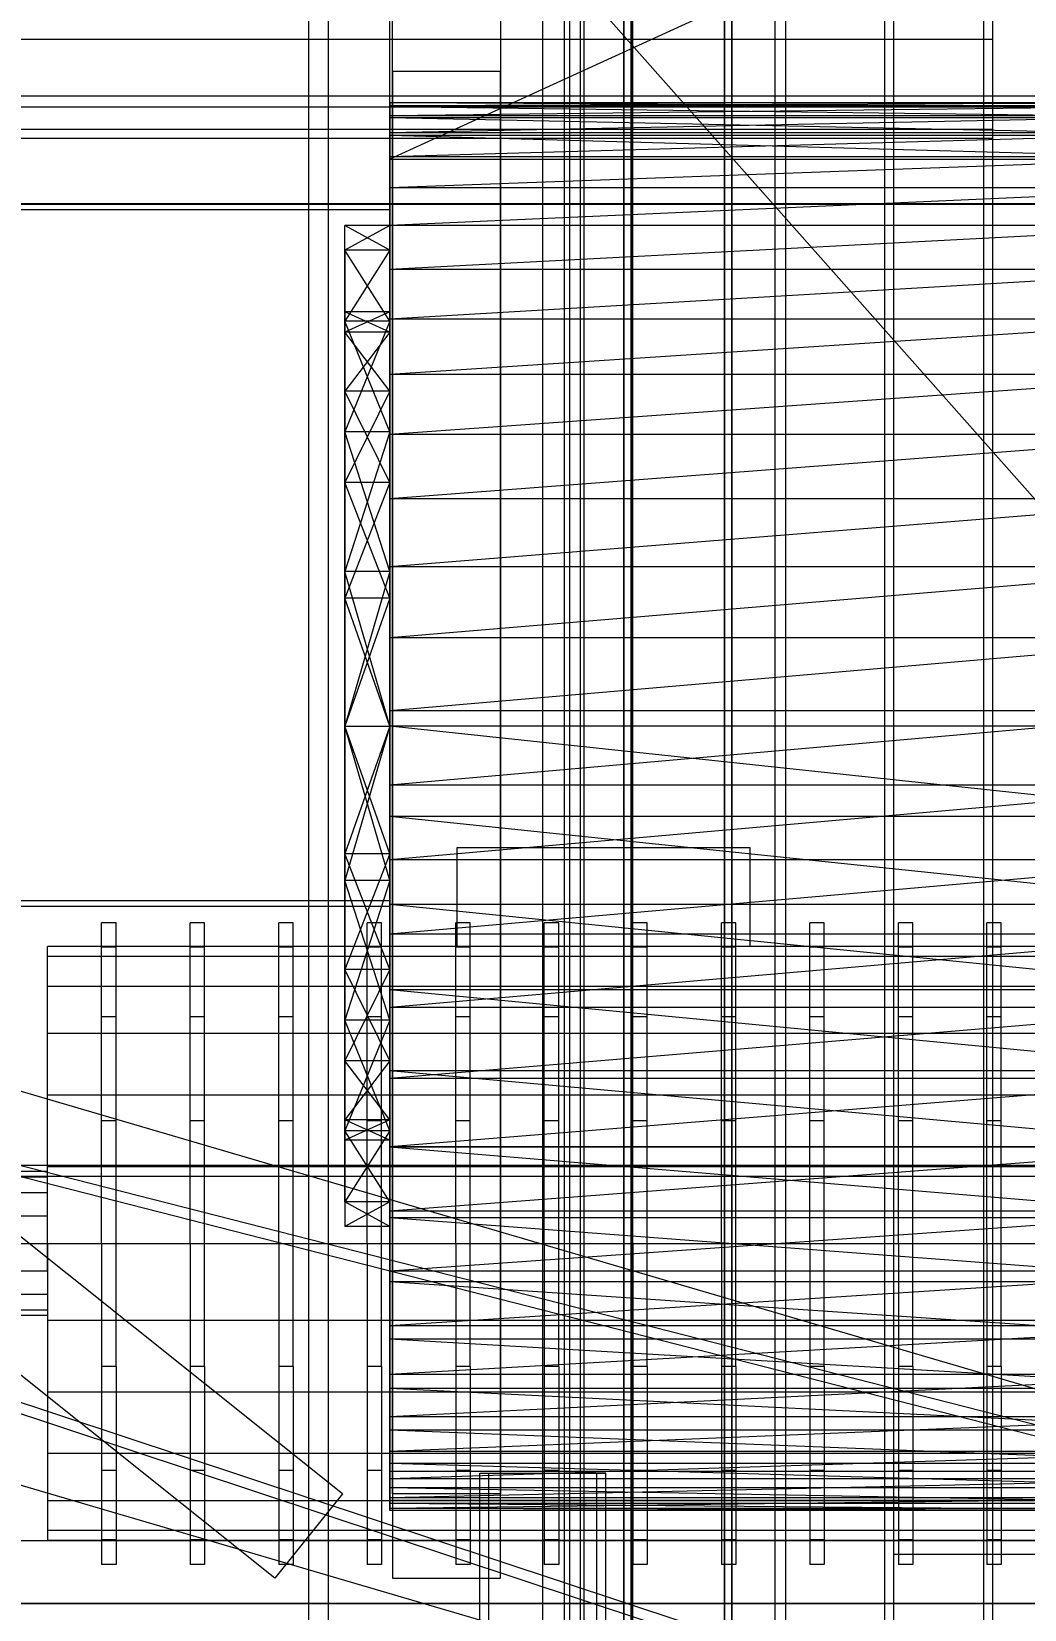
# Model space of a CAD drawing. Header units: millimetres. Extents: x -1970 to 59977, y -50268 to 6837.
# Drawn here: x 1591 to 2142, y -35381 to -34504 of the extents above; entities that cross this region are included whole.
import ezdxf

# ---------------------------------------------------------------- set-up
doc = ezdxf.new("R2010")
doc.units = ezdxf.units.MM
for name, color, linetype, lineweight in [('COTAS_P', 1, 'Continuous', 0), ('frontal_C04', 7, 'Continuous', 0), ('frontal_dos-mix', 7, 'Continuous', 0), ('frontal_dosificador', 7, 'Continuous', 0), ('frontal_secador', 7, 'Continuous', 0), ('frontal_tolva', 7, 'Continuous', 0)]:
    doc.layers.add(name, color=color, linetype=linetype, lineweight=lineweight)
doc.dimstyles.new('R19_100', dxfattribs={"dimtxt": 250, "dimasz": 150, "dimexe": 150, "dimexo": 80, "dimgap": 100, "dimtad": 1, "dimtih": 1, "dimtoh": 1, "dimdsep": 46, "dimcen": 0.09, "dimadec": 0, "dimazin": 0, "dimtfac": 1, "dimtdec": 4, "dimtofl": 0, "dimtmove": 0, "dimatfit": 3, "dimfxl": 1, "dimtolj": 1, "dimtzin": 0, "dimarcsym": 0})

# ---------------------------------------------------------------- blocks, each defined once
blk = doc.blocks.new('*D37')
at = {"layer": 'COTAS_P', "color": 0, "lineweight": -2, "transparency": 16777216}
for p, q in [((-1750, -35420), (-1750, -34450)), ((2600, -35420), (2600, -34450)), ((-1600, -34600), (2450, -34600))]:
    blk.add_line(p, q, dxfattribs=at)
at = {"layer": 'COTAS_P', "color": 0, "transparency": 16777216}
for points in [[(-1600, -34575), (-1600, -34625), (-1750, -34600)], [(2450, -34575), (2450, -34625), (2600, -34600)]]:
    blk.add_solid(points, dxfattribs=at)
at = {"layer": 'Defpoints', "color": 0, "transparency": 16777216}
for p in [(2600, -34600), (-1750, -35500), (2600, -35500)]:
    blk.add_point(p, dxfattribs=at)

msp = doc.modelspace()

# ---------------------------------------------------------------- linework, layer by layer
at = {"layer": 'frontal_C04'}
for p, q in [((1827.5, -34957.5), (1990, -34957.5)), ((1827.5, -35012.5), (1827.5, -34957.5)), ((1990, -34957.5), (1990, -35012.5)), ((1630, -35012.865), (1630, -34999.3)), ((1638, -34999.3), (1630, -34999.3)), ((1638, -35012.865), (1638, -34999.3)), ((1679.167, -35012.865), (1679.167, -34999.3)), ((1687.167, -34999.3), (1679.167, -34999.3)), ((1687.167, -35012.865), (1687.167, -34999.3)), ((1728.333, -35012.865), (1728.333, -34999.3)), ((1736.333, -34999.3), (1728.333, -34999.3)), ((1736.333, -35012.865), (1736.333, -34999.3)), ((1777.5, -35012.865), (1777.5, -34999.3)), ((1785.5, -34999.3), (1777.5, -34999.3)), ((1785.5, -35012.865), (1785.5, -34999.3)), ((1826.667, -35012.865), (1826.667, -34999.3)), ((1834.667, -34999.3), (1826.667, -34999.3)), ((1834.667, -35012.865), (1834.667, -34999.3)), ((1875.833, -35012.865), (1875.833, -34999.3)), ((1883.833, -34999.3), (1875.833, -34999.3)), ((1883.833, -35012.865), (1883.833, -34999.3)), ((1925, -35012.865), (1925, -34999.3)), ((1933, -34999.3), (1925, -34999.3)), ((1933, -35012.865), (1933, -34999.3)), ((1974.167, -35012.865), (1974.167, -34999.3)), ((1982.167, -34999.3), (1974.167, -34999.3)), ((1982.167, -35012.865), (1982.167, -34999.3)), ((2023.333, -35012.865), (2023.333, -34999.3)), ((2031.333, -34999.3), (2023.333, -34999.3)), ((2031.333, -35012.865), (2031.333, -34999.3)), ((2072.5, -35012.865), (2072.5, -34999.3)), ((2080.5, -34999.3), (2072.5, -34999.3)), ((2080.5, -35012.865), (2080.5, -34999.3)), ((2121.667, -35012.865), (2121.667, -34999.3)), ((2129.667, -34999.3), (2121.667, -34999.3)), ((2129.667, -35012.865), (2129.667, -34999.3)), ((1600, -35018.122), (1600, -35012.5)), ((2250, -35012.5), (1600, -35012.5)), ((1630, -35051.494), (1630, -35012.865)), ((1638, -35012.865), (1630, -35012.865)), ((1638, -35051.494), (1638, -35012.865)), ((1679.167, -35051.494), (1679.167, -35012.865)), ((1687.167, -35012.865), (1679.167, -35012.865)), ((1687.167, -35051.494), (1687.167, -35012.865)), ((1728.333, -35051.494), (1728.333, -35012.865)), ((1736.333, -35012.865), (1728.333, -35012.865)), ((1736.333, -35051.494), (1736.333, -35012.865)), ((1777.5, -35051.494), (1777.5, -35012.865)), ((1785.5, -35012.865), (1777.5, -35012.865)), ((1785.5, -35051.494), (1785.5, -35012.865)), ((1826.667, -35051.494), (1826.667, -35012.865)), ((1834.667, -35012.865), (1826.667, -35012.865)), ((1990, -35012.5), (1827.5, -35012.5)), ((1834.667, -35051.494), (1834.667, -35012.865)), ((1875.833, -35051.494), (1875.833, -35012.865)), ((1883.833, -35012.865), (1875.833, -35012.865)), ((1883.833, -35051.494), (1883.833, -35012.865)), ((1925, -35051.494), (1925, -35012.865)), ((1933, -35012.865), (1925, -35012.865)), ((1933, -35051.494), (1933, -35012.865)), ((1974.167, -35051.494), (1974.167, -35012.865)), ((1982.167, -35012.865), (1974.167, -35012.865)), ((1982.167, -35051.494), (1982.167, -35012.865)), ((2023.333, -35051.494), (2023.333, -35012.865)), ((2031.333, -35012.865), (2023.333, -35012.865)), ((2031.333, -35051.494), (2031.333, -35012.865)), ((2072.5, -35051.494), (2072.5, -35012.865)), ((2080.5, -35012.865), (2072.5, -35012.865)), ((2080.5, -35051.494), (2080.5, -35012.865)), ((2121.667, -35051.494), (2121.667, -35012.865)), ((2129.667, -35012.865), (2121.667, -35012.865)), ((2129.667, -35051.494), (2129.667, -35012.865)), ((1600, -35034.606), (1600, -35018.122)), ((2250, -35018.122), (1600, -35018.122)), ((1600, -35060.827), (1600, -35034.606)), ((2250, -35034.606), (1600, -35034.606)), ((1630, -35109.306), (1630, -35051.494)), ((1638, -35051.494), (1630, -35051.494)), ((1638, -35109.306), (1638, -35051.494)), ((1679.167, -35109.306), (1679.167, -35051.494)), ((1687.167, -35051.494), (1679.167, -35051.494)), ((1687.167, -35109.306), (1687.167, -35051.494)), ((1728.333, -35109.306), (1728.333, -35051.494)), ((1736.333, -35051.494), (1728.333, -35051.494)), ((1736.333, -35109.306), (1736.333, -35051.494)), ((1777.5, -35109.306), (1777.5, -35051.494)), ((1785.5, -35051.494), (1777.5, -35051.494)), ((1785.5, -35109.306), (1785.5, -35051.494)), ((1826.667, -35109.306), (1826.667, -35051.494)), ((1834.667, -35051.494), (1826.667, -35051.494)), ((1834.667, -35109.306), (1834.667, -35051.494)), ((1875.833, -35109.306), (1875.833, -35051.494)), ((1883.833, -35051.494), (1875.833, -35051.494)), ((1883.833, -35109.306), (1883.833, -35051.494)), ((1925, -35109.306), (1925, -35051.494)), ((1933, -35051.494), (1925, -35051.494)), ((1933, -35109.306), (1933, -35051.494)), ((1974.167, -35109.306), (1974.167, -35051.494)), ((1982.167, -35051.494), (1974.167, -35051.494)), ((1982.167, -35109.306), (1982.167, -35051.494)), ((2023.333, -35109.306), (2023.333, -35051.494)), ((2031.333, -35051.494), (2023.333, -35051.494)), ((2031.333, -35109.306), (2031.333, -35051.494)), ((2072.5, -35109.306), (2072.5, -35051.494)), ((2080.5, -35051.494), (2072.5, -35051.494)), ((2080.5, -35109.306), (2080.5, -35051.494)), ((2121.667, -35109.306), (2121.667, -35051.494)), ((2129.667, -35051.494), (2121.667, -35051.494)), ((2129.667, -35109.306), (2129.667, -35051.494)), ((1600, -35095), (1600, -35060.827)), ((2250, -35060.827), (1600, -35060.827)), ((2629.541, -35399.241), (1529.541, -35076.741)), ((1600, -35134.795), (1600, -35095)), ((2250, -35095), (1600, -35095)), ((1630, -35177.5), (1630, -35109.306)), ((1638, -35109.306), (1630, -35109.306)), ((1638, -35177.5), (1638, -35109.306)), ((1679.167, -35177.5), (1679.167, -35109.306)), ((1687.167, -35109.306), (1679.167, -35109.306)), ((1687.167, -35177.5), (1687.167, -35109.306)), ((1728.333, -35177.5), (1728.333, -35109.306)), ((1736.333, -35109.306), (1728.333, -35109.306)), ((1736.333, -35177.5), (1736.333, -35109.306)), ((1777.5, -35177.5), (1777.5, -35109.306)), ((1785.5, -35109.306), (1777.5, -35109.306)), ((1785.5, -35177.5), (1785.5, -35109.306)), ((1826.667, -35177.5), (1826.667, -35109.306)), ((1834.667, -35109.306), (1826.667, -35109.306)), ((1834.667, -35177.5), (1834.667, -35109.306)), ((1875.833, -35177.5), (1875.833, -35109.306)), ((1883.833, -35109.306), (1875.833, -35109.306)), ((1883.833, -35177.5), (1883.833, -35109.306)), ((1925, -35177.5), (1925, -35109.306)), ((1933, -35109.306), (1925, -35109.306)), ((1933, -35177.5), (1933, -35109.306)), ((1974.167, -35177.5), (1974.167, -35109.306)), ((1982.167, -35109.306), (1974.167, -35109.306)), ((1982.167, -35177.5), (1982.167, -35109.306)), ((2023.333, -35177.5), (2023.333, -35109.306)), ((2031.333, -35109.306), (2023.333, -35109.306)), ((2031.333, -35177.5), (2031.333, -35109.306)), ((2072.5, -35177.5), (2072.5, -35109.306)), ((2080.5, -35109.306), (2072.5, -35109.306)), ((2080.5, -35177.5), (2080.5, -35109.306)), ((2121.667, -35177.5), (2121.667, -35109.306)), ((2129.667, -35109.306), (2121.667, -35109.306)), ((2129.667, -35177.5), (2129.667, -35109.306)), ((2625.511, -35400.209), (1515.604, -35116.463)), ((2624.025, -35406.022), (1514.118, -35122.276)), ((1600, -35137.5), (1530, -35137.5)), ((1600, -35177.5), (1600, -35134.795)), ((2250, -35134.795), (1600, -35134.795)), ((1600, -35140.545), (1600, -35137.5)), ((1600, -35140.545), (1530, -35140.545)), ((1600, -35149.216), (1600, -35140.545)), ((1600, -35149.216), (1530, -35149.216)), ((1600, -35162.193), (1600, -35149.216)), ((1600, -35162.193), (1530, -35162.193)), ((1600, -35177.5), (1600, -35162.193)), ((1530, -35177.5), (1600, -35177.5)), ((1600, -35177.5), (1600, -35220.205)), ((1600, -35177.5), (2250, -35177.5)), ((1600, -35192.807), (1600, -35177.5)), ((1630, -35177.5), (1630, -35245.694)), ((1630, -35177.5), (1638, -35177.5)), ((1638, -35245.694), (1638, -35177.5)), ((1679.167, -35177.5), (1679.167, -35245.694)), ((1679.167, -35177.5), (1687.167, -35177.5)), ((1687.167, -35245.694), (1687.167, -35177.5)), ((1728.333, -35177.5), (1728.333, -35245.694)), ((1728.333, -35177.5), (1736.333, -35177.5)), ((1736.333, -35245.694), (1736.333, -35177.5)), ((1777.5, -35177.5), (1777.5, -35245.694)), ((1777.5, -35177.5), (1785.5, -35177.5)), ((1785.5, -35245.694), (1785.5, -35177.5)), ((1826.667, -35177.5), (1826.667, -35245.694)), ((1826.667, -35177.5), (1834.667, -35177.5)), ((1834.667, -35245.694), (1834.667, -35177.5)), ((1875.833, -35177.5), (1875.833, -35245.694)), ((1875.833, -35177.5), (1883.833, -35177.5)), ((1883.833, -35245.694), (1883.833, -35177.5)), ((1925, -35177.5), (1925, -35245.694)), ((1925, -35177.5), (1933, -35177.5)), ((1933, -35245.694), (1933, -35177.5)), ((1974.167, -35177.5), (1974.167, -35245.694)), ((1974.167, -35177.5), (1982.167, -35177.5)), ((1982.167, -35245.694), (1982.167, -35177.5)), ((2023.333, -35177.5), (2023.333, -35245.694)), ((2023.333, -35177.5), (2031.333, -35177.5)), ((2031.333, -35245.694), (2031.333, -35177.5)), ((2072.5, -35177.5), (2072.5, -35245.694)), ((2072.5, -35177.5), (2080.5, -35177.5)), ((2080.5, -35245.694), (2080.5, -35177.5)), ((2121.667, -35177.5), (2121.667, -35245.694)), ((2121.667, -35177.5), (2129.667, -35177.5)), ((2129.667, -35245.694), (2129.667, -35177.5)), ((1600, -35192.807), (1530, -35192.807)), ((1600, -35192.807), (1600, -35205.784)), ((1600, -35205.784), (1530, -35205.784)), ((1600, -35205.784), (1600, -35214.455)), ((1600, -35214.455), (1530, -35214.455)), ((1600, -35214.455), (1600, -35217.5)), ((1600, -35217.5), (1530, -35217.5)), ((1600, -35220.205), (1600, -35260)), ((2250, -35220.205), (1600, -35220.205)), ((2569.479, -35592.073), (1482.065, -35231.605)), ((2567.591, -35597.768), (1480.177, -35237.3)), ((1630, -35245.694), (1630, -35303.506)), ((1638, -35245.694), (1630, -35245.694)), ((1638, -35245.694), (1638, -35303.506)), ((1679.167, -35245.694), (1679.167, -35303.506)), ((1687.167, -35245.694), (1679.167, -35245.694)), ((1687.167, -35245.694), (1687.167, -35303.506)), ((1728.333, -35245.694), (1728.333, -35303.506)), ((1736.333, -35245.694), (1728.333, -35245.694)), ((1736.333, -35245.694), (1736.333, -35303.506)), ((1777.5, -35245.694), (1777.5, -35303.506)), ((1785.5, -35245.694), (1777.5, -35245.694)), ((1785.5, -35245.694), (1785.5, -35303.506)), ((1826.667, -35245.694), (1826.667, -35303.506)), ((1834.667, -35245.694), (1826.667, -35245.694)), ((1834.667, -35245.694), (1834.667, -35303.506)), ((1875.833, -35245.694), (1875.833, -35303.506)), ((1883.833, -35245.694), (1875.833, -35245.694)), ((1883.833, -35245.694), (1883.833, -35303.506)), ((1925, -35245.694), (1925, -35303.506)), ((1933, -35245.694), (1925, -35245.694)), ((1933, -35245.694), (1933, -35303.506)), ((1974.167, -35245.694), (1974.167, -35303.506)), ((1982.167, -35245.694), (1974.167, -35245.694)), ((1982.167, -35245.694), (1982.167, -35303.506)), ((2023.333, -35245.694), (2023.333, -35303.506)), ((2031.333, -35245.694), (2023.333, -35245.694)), ((2031.333, -35245.694), (2031.333, -35303.506)), ((2072.5, -35245.694), (2072.5, -35303.506)), ((2080.5, -35245.694), (2072.5, -35245.694)), ((2080.5, -35245.694), (2080.5, -35303.506)), ((2121.667, -35245.694), (2121.667, -35303.506)), ((2129.667, -35245.694), (2121.667, -35245.694)), ((2129.667, -35245.694), (2129.667, -35303.506)), ((1600, -35260), (1600, -35294.173)), ((2250, -35260), (1600, -35260)), ((2570.459, -35600.759), (1470.459, -35278.259)), ((1600, -35294.173), (1600, -35320.394)), ((2250, -35294.173), (1600, -35294.173)), ((1630, -35303.506), (1630, -35342.135)), ((1638, -35303.506), (1630, -35303.506)), ((1638, -35303.506), (1638, -35342.135)), ((1679.167, -35303.506), (1679.167, -35342.135)), ((1687.167, -35303.506), (1679.167, -35303.506)), ((1687.167, -35303.506), (1687.167, -35342.135)), ((1728.333, -35303.506), (1728.333, -35342.135)), ((1736.333, -35303.506), (1728.333, -35303.506)), ((1736.333, -35303.506), (1736.333, -35342.135)), ((1777.5, -35303.506), (1777.5, -35342.135)), ((1785.5, -35303.506), (1777.5, -35303.506)), ((1785.5, -35303.506), (1785.5, -35342.135)), ((1826.667, -35303.506), (1826.667, -35342.135)), ((1834.667, -35303.506), (1826.667, -35303.506)), ((1834.667, -35303.506), (1834.667, -35342.135)), ((1875.833, -35303.506), (1875.833, -35342.135)), ((1883.833, -35303.506), (1875.833, -35303.506)), ((1883.833, -35303.506), (1883.833, -35342.135)), ((1925, -35303.506), (1925, -35342.135)), ((1933, -35303.506), (1925, -35303.506)), ((1933, -35303.506), (1933, -35342.135)), ((1974.167, -35303.506), (1974.167, -35342.135)), ((1982.167, -35303.506), (1974.167, -35303.506)), ((1982.167, -35303.506), (1982.167, -35342.135)), ((2023.333, -35303.506), (2023.333, -35342.135)), ((2031.333, -35303.506), (2023.333, -35303.506)), ((2031.333, -35303.506), (2031.333, -35342.135)), ((2072.5, -35303.506), (2072.5, -35342.135)), ((2080.5, -35303.506), (2072.5, -35303.506)), ((2080.5, -35303.506), (2080.5, -35342.135)), ((2121.667, -35303.506), (2121.667, -35342.135)), ((2129.667, -35303.506), (2121.667, -35303.506)), ((2129.667, -35303.506), (2129.667, -35342.135)), ((1600, -35320.394), (1600, -35336.878)), ((2250, -35320.394), (1600, -35320.394)), ((1600, -35336.878), (1600, -35342.5)), ((2250, -35336.878), (1600, -35336.878)), ((1580, -35342.5), (2270, -35342.5)), ((2250, -35342.5), (1600, -35342.5)), ((1630, -35342.135), (1630, -35355.7)), ((1638, -35342.135), (1630, -35342.135)), ((1638, -35342.135), (1638, -35355.7)), ((1679.167, -35342.135), (1679.167, -35355.7)), ((1687.167, -35342.135), (1679.167, -35342.135)), ((1687.167, -35342.135), (1687.167, -35355.7)), ((1728.333, -35342.135), (1728.333, -35355.7)), ((1736.333, -35342.135), (1728.333, -35342.135)), ((1736.333, -35342.135), (1736.333, -35355.7)), ((1777.5, -35342.135), (1777.5, -35355.7)), ((1785.5, -35342.135), (1777.5, -35342.135)), ((1785.5, -35342.135), (1785.5, -35355.7)), ((1826.667, -35342.135), (1826.667, -35355.7)), ((1834.667, -35342.135), (1826.667, -35342.135)), ((1834.667, -35342.135), (1834.667, -35355.7)), ((1875.833, -35342.135), (1875.833, -35355.7)), ((1883.833, -35342.135), (1875.833, -35342.135)), ((1883.833, -35342.135), (1883.833, -35355.7)), ((1925, -35342.135), (1925, -35355.7)), ((1933, -35342.135), (1925, -35342.135)), ((1933, -35342.135), (1933, -35355.7)), ((1974.167, -35342.135), (1974.167, -35355.7)), ((1982.167, -35342.135), (1974.167, -35342.135)), ((1982.167, -35342.135), (1982.167, -35355.7)), ((2023.333, -35342.135), (2023.333, -35355.7)), ((2031.333, -35342.135), (2023.333, -35342.135)), ((2031.333, -35342.135), (2031.333, -35355.7)), ((2072.5, -35342.135), (2072.5, -35355.7)), ((2080.5, -35342.135), (2072.5, -35342.135)), ((2080.5, -35342.135), (2080.5, -35355.7)), ((2121.667, -35342.135), (2121.667, -35355.7)), ((2129.667, -35342.135), (2121.667, -35342.135)), ((2129.667, -35342.135), (2129.667, -35355.7)), ((1638, -35355.7), (1630, -35355.7)), ((1687.167, -35355.7), (1679.167, -35355.7)), ((1736.333, -35355.7), (1728.333, -35355.7)), ((1785.5, -35355.7), (1777.5, -35355.7)), ((1834.667, -35355.7), (1826.667, -35355.7)), ((1883.833, -35355.7), (1875.833, -35355.7)), ((1933, -35355.7), (1925, -35355.7)), ((1982.167, -35355.7), (1974.167, -35355.7)), ((2031.333, -35355.7), (2023.333, -35355.7)), ((2080.5, -35355.7), (2072.5, -35355.7)), ((2129.667, -35355.7), (2121.667, -35355.7)), ((1360, -35377.5), (2290, -35377.5)), ((2270, -35377.5), (1580, -35377.5))]:
    msp.add_line(p, q, dxfattribs=at)
at = {"layer": 'frontal_dos-mix'}
for p, q in [((1875, -35980), (1875, -33577.5)), ((1925, -35980), (1925, -33577.5))]:
    msp.add_line(p, q, dxfattribs=at)
at = {"layer": 'frontal_dosificador'}
for p, q in [((1890, -35988), (1890, -34000)), ((1896, -35988), (1896, -34000)), ((2004, -35988), (2004, -34000)), ((2010, -35988), (2010, -34000)), ((1920, -35879.096), (1920, -34129.096)), ((1980, -34129.096), (1980, -35879.096)), ((1920, -34131.884), (1920, -35881.884)), ((1924, -34131.884), (1924, -35881.884)), ((1976, -35881.884), (1976, -34131.884)), ((1980, -35881.884), (1980, -34131.884)), ((1920, -35918.116), (1920, -34168.116)), ((1920, -34170.904), (1920, -35920.904)), ((1924, -35918.116), (1924, -34168.116)), ((1976, -34168.116), (1976, -35918.116)), ((1980, -34168.116), (1980, -35918.116)), ((1980, -35920.904), (1980, -34170.904))]:
    msp.add_line(p, q, dxfattribs=at)
at = {"layer": 'frontal_secador'}
for p, q in [((2065, -35980), (2065, -33443.5)), ((2070, -35980), (2070, -33443.5)), ((2120, -35980), (2120, -33443.5)), ((2125, -35980), (2125, -33443.5)), ((1790, -34575.203), (1790, -34360)), ((1790, -34890), (1790, -34360)), ((2260, -34890), (1790, -34360)), ((2260, -34360), (1790, -34575.203)), ((2125, -34508.5), (2125, -34503.5)), ((1325, -34508.5), (2125, -34508.5)), ((2125, -34558.5), (2125, -34508.5)), ((1400, -34540), (2200, -34540)), ((1400, -34546), (2200, -34546)), ((1790, -34543.834), (1790, -34552.209)), ((1790, -34546.122), (1790, -34543.834)), ((1790, -34550.982), (1790, -34543.834)), ((1790, -34543.834), (1790, -34545.438)), ((1790, -34543.834), (1790, -34575.203)), ((1790, -34573.861), (1790, -34543.834)), ((1790, -34543.834), (1790, -34890)), ((1790, -34663.997), (1790, -34543.834)), ((1790, -34543.834), (1790, -35081.561)), ((1790, -34964.32), (1790, -34543.834)), ((1790, -34543.834), (1790, -35313.212)), ((2260, -34546.122), (1790, -34543.834)), ((2260, -34543.834), (1790, -34543.834)), ((2260, -34543.834), (1790, -34545.438)), ((1790, -34545.438), (1790, -34550.982)), ((2260, -34545.438), (1790, -34545.438)), ((2260, -34545.438), (1790, -34550.982)), ((1790, -34552.209), (1790, -34546.122)), ((2260, -34552.209), (1790, -34546.122)), ((2260, -34546.122), (1790, -34546.122)), ((1325, -34558.5), (2125, -34558.5)), ((1790, -34573.861), (1790, -34550.982)), ((1790, -34550.982), (1790, -34560.471)), ((2260, -34550.982), (1790, -34550.982)), ((2260, -34550.982), (1790, -34560.471)), ((1790, -34552.209), (1790, -34575.203)), ((1790, -34561.96), (1790, -34552.209)), ((2260, -34561.96), (1790, -34552.209)), ((2260, -34552.209), (1790, -34552.209)), ((2125, -34563.5), (2125, -34558.5)), ((1325, -34563.5), (2125, -34563.5)), ((1790, -34560.471), (1790, -34573.861)), ((2260, -34560.471), (1790, -34560.471)), ((2260, -34560.471), (1790, -34573.861)), ((1790, -34575.203), (1790, -34561.96)), ((2260, -34575.203), (1790, -34561.96)), ((2260, -34561.96), (1790, -34561.96)), ((1790, -34611.949), (1790, -34573.861)), ((1790, -34573.861), (1790, -34591.065)), ((1790, -34663.997), (1790, -34573.861)), ((2260, -34573.861), (1790, -34573.861)), ((2260, -34573.861), (1790, -34591.065)), ((1790, -34575.203), (1790, -34890)), ((1790, -34575.203), (2260, -34575.203)), ((1790, -34591.065), (1790, -34611.949)), ((2260, -34591.065), (1790, -34591.065)), ((2260, -34591.065), (1790, -34611.949)), ((1400, -34600), (1790, -34600)), ((1400, -34603), (1790, -34603)), ((1790, -34603), (1790, -34600)), ((1790, -34987), (1790, -34603)), ((1765, -34625.606), (1765, -34612)), ((1790, -34625.606), (1765, -34612)), ((1790, -34612), (1765, -34612)), ((1790, -34612), (1765, -34625.606)), ((1790, -34663.997), (1790, -34611.949)), ((1790, -34611.949), (1790, -34636.334)), ((2260, -34611.949), (1790, -34611.949)), ((2260, -34611.949), (1790, -34636.334)), ((1790, -34625.606), (1790, -34612)), ((1765, -34625.606), (1765, -34726.596)), ((1765, -34665.093), (1765, -34625.606)), ((1765, -34754.809), (1765, -34625.606)), ((1765, -34703.926), (1765, -34625.606)), ((1765, -34671.257), (1765, -34625.606)), ((1765, -34660), (1765, -34625.606)), ((1790, -34665.093), (1765, -34625.606)), ((1790, -34625.606), (1765, -34625.606)), ((1790, -34625.606), (1765, -34665.093)), ((1790, -34726.596), (1790, -34625.606)), ((1790, -34625.606), (1790, -34665.093)), ((1790, -34625.606), (1790, -34754.809)), ((1790, -34625.606), (1790, -34703.926)), ((1790, -34625.606), (1790, -34671.257)), ((1790, -34625.606), (1790, -34660)), ((1790, -34636.334), (1790, -34663.997)), ((2260, -34636.334), (1790, -34636.334)), ((2260, -34636.334), (1790, -34663.997)), ((1765, -34671.257), (1765, -34660)), ((1790, -34671.257), (1765, -34660)), ((1790, -34660), (1765, -34660)), ((1790, -34660), (1765, -34671.257)), ((1790, -34660), (1790, -34671.257)), ((1790, -34728.067), (1790, -34663.997)), ((1790, -34663.997), (1790, -34694.676)), ((1790, -34801.597), (1790, -34663.997)), ((1790, -34964.32), (1790, -34663.997)), ((2260, -34663.997), (1790, -34663.997)), ((2260, -34663.997), (1790, -34694.676)), ((1765, -34726.596), (1765, -34665.093)), ((1790, -34726.596), (1765, -34665.093)), ((1790, -34665.093), (1765, -34665.093)), ((1790, -34665.093), (1765, -34726.596)), ((1765, -34703.926), (1765, -34671.257)), ((1765, -34671.257), (1765, -34726.596)), ((1790, -34703.926), (1765, -34671.257)), ((1790, -34671.257), (1765, -34671.257)), ((1790, -34671.257), (1765, -34703.926)), ((1790, -34665.093), (1790, -34726.596)), ((1790, -34671.257), (1790, -34703.926)), ((1790, -34726.596), (1790, -34671.257)), ((1790, -34694.676), (1790, -34728.067)), ((2260, -34694.676), (1790, -34694.676)), ((2260, -34694.676), (1790, -34728.067)), ((1765, -34754.809), (1765, -34703.926)), ((1765, -34703.926), (1765, -34726.596)), ((1790, -34754.809), (1765, -34703.926)), ((1790, -34703.926), (1765, -34703.926)), ((1790, -34703.926), (1765, -34754.809)), ((1790, -34703.926), (1790, -34754.809)), ((1790, -34726.596), (1790, -34703.926)), ((1765, -34726.596), (1765, -34890)), ((1765, -34804.093), (1765, -34726.596)), ((1765, -34754.809), (1765, -34726.596)), ((1790, -34804.093), (1765, -34726.596)), ((1790, -34726.596), (1765, -34726.596)), ((1790, -34726.596), (1765, -34804.093)), ((1790, -34890), (1790, -34726.596)), ((1790, -34726.596), (1790, -34804.093)), ((1790, -34726.596), (1790, -34754.809)), ((1790, -34801.597), (1790, -34728.067)), ((1790, -34728.067), (1790, -34763.832)), ((2260, -34728.067), (1790, -34728.067)), ((2260, -34728.067), (1790, -34763.832)), ((1765, -34754.809), (1765, -34890)), ((1765, -34818.926), (1765, -34754.809)), ((1790, -34818.926), (1765, -34754.809)), ((1790, -34754.809), (1765, -34754.809)), ((1790, -34754.809), (1765, -34818.926)), ((1790, -34890), (1790, -34754.809)), ((1790, -34754.809), (1790, -34818.926)), ((1790, -34763.832), (1790, -34801.597)), ((2260, -34763.832), (1790, -34763.832)), ((2260, -34763.832), (1790, -34801.597)), ((1765, -34890), (1765, -34804.093)), ((1790, -34890), (1765, -34804.093)), ((1790, -34804.093), (1765, -34804.093)), ((1790, -34804.093), (1765, -34890)), ((1790, -34881.506), (1790, -34801.597)), ((1790, -34801.597), (1790, -34840.964)), ((1790, -34964.32), (1790, -34801.597)), ((2260, -34801.597), (1790, -34801.597)), ((2260, -34801.597), (1790, -34840.964)), ((1790, -34804.093), (1790, -34890)), ((1765, -34818.926), (1765, -34890)), ((1790, -34890), (1765, -34818.926)), ((1790, -34818.926), (1765, -34818.926)), ((1790, -34818.926), (1765, -34890)), ((1790, -34890), (1790, -34818.926)), ((1790, -34840.964), (1790, -34881.506)), ((2260, -34840.964), (1790, -34840.964)), ((2260, -34840.964), (1790, -34881.506)), ((1790, -34964.32), (1790, -34881.506)), ((1790, -34881.506), (1790, -34922.778)), ((2260, -34881.506), (1790, -34881.506)), ((2260, -34881.506), (1790, -34922.778)), ((1765, -34890), (1765, -34961.074)), ((1765, -35053.404), (1765, -34890)), ((1765, -34890), (1765, -34975.907)), ((1765, -34890), (1765, -35025.191)), ((1765, -34890), (1790, -34890)), ((1790, -34890), (1765, -34975.907)), ((1790, -34975.907), (1765, -34890)), ((1790, -34890), (1765, -34961.074)), ((1790, -34961.074), (1765, -34890)), ((1790, -34890), (1790, -34989.216)), ((1790, -34940.203), (1790, -34890)), ((1790, -34890), (1790, -35081.561)), ((2260, -34940.203), (1790, -34890)), ((2260, -34890), (1790, -34890)), ((1790, -34961.074), (1790, -34890)), ((1790, -34890), (1790, -35053.404)), ((1790, -34975.907), (1790, -34890)), ((1790, -35025.191), (1790, -34890)), ((1790, -34922.778), (1790, -34964.32)), ((2260, -34922.778), (1790, -34922.778)), ((2260, -34922.778), (1790, -34964.32)), ((1790, -34989.216), (1790, -34940.203)), ((2260, -34989.216), (1790, -34940.203)), ((2260, -34940.203), (1790, -34940.203)), ((1765, -35025.191), (1765, -34961.074)), ((1765, -35053.404), (1765, -34961.074)), ((1790, -34961.074), (1765, -34961.074)), ((1790, -34961.074), (1765, -35025.191)), ((1790, -35025.191), (1765, -34961.074)), ((1790, -34961.074), (1790, -35025.191)), ((1790, -34961.074), (1790, -35053.404)), ((1790, -35046.325), (1790, -34964.32)), ((1790, -34964.32), (1790, -35005.66)), ((1790, -35123.732), (1790, -34964.32)), ((1790, -35250.28), (1790, -34964.32)), ((1790, -35313.212), (1790, -34964.32)), ((2260, -34964.32), (1790, -34964.32)), ((2260, -34964.32), (1790, -35005.66)), ((1765, -34975.907), (1765, -35053.404)), ((1790, -34975.907), (1765, -34975.907)), ((1790, -34975.907), (1765, -35053.404)), ((1790, -35053.404), (1765, -34975.907)), ((1790, -35053.404), (1790, -34975.907)), ((1400, -34987), (1790, -34987)), ((1790, -34990), (1790, -34987)), ((1400, -34990), (1790, -34990)), ((1790, -34989.216), (1790, -35081.561)), ((1790, -35036.504), (1790, -34989.216)), ((2260, -35036.504), (1790, -34989.216)), ((2260, -34989.216), (1790, -34989.216)), ((1790, -35005.66), (1790, -35046.325)), ((2260, -35005.66), (1790, -35005.66)), ((2260, -35005.66), (1790, -35046.325)), ((1765, -35053.404), (1765, -35025.191)), ((1765, -35076.074), (1765, -35025.191)), ((1765, -35154.394), (1765, -35025.191)), ((1790, -35025.191), (1765, -35025.191)), ((1790, -35025.191), (1765, -35076.074)), ((1790, -35076.074), (1765, -35025.191)), ((1790, -35025.191), (1790, -35053.404)), ((1790, -35025.191), (1790, -35076.074)), ((1790, -35025.191), (1790, -35154.394)), ((1790, -35081.561), (1790, -35036.504)), ((2260, -35081.561), (1790, -35036.504)), ((2260, -35036.504), (1790, -35036.504)), ((1790, -35123.732), (1790, -35046.325)), ((1790, -35046.325), (1790, -35085.838)), ((2260, -35046.325), (1790, -35046.325)), ((2260, -35046.325), (1790, -35085.838)), ((1765, -35154.394), (1765, -35053.404)), ((1765, -35053.404), (1765, -35114.907)), ((1765, -35053.404), (1765, -35076.074)), ((1765, -35053.404), (1765, -35108.743)), ((1790, -35053.404), (1765, -35053.404)), ((1790, -35053.404), (1765, -35114.907)), ((1790, -35114.907), (1765, -35053.404)), ((1790, -35053.404), (1790, -35154.394)), ((1790, -35114.907), (1790, -35053.404)), ((1790, -35076.074), (1790, -35053.404)), ((1790, -35108.743), (1790, -35053.404)), ((1765, -35108.743), (1765, -35076.074)), ((1765, -35154.394), (1765, -35076.074)), ((1790, -35076.074), (1765, -35076.074)), ((1790, -35076.074), (1765, -35108.743)), ((1790, -35108.743), (1765, -35076.074)), ((1790, -35076.074), (1790, -35108.743)), ((1790, -35076.074), (1790, -35154.394)), ((1790, -35081.561), (1790, -35163.111)), ((1790, -35123.91), (1790, -35081.561)), ((1790, -35081.561), (1790, -35230.519)), ((1790, -35081.561), (1790, -35313.212)), ((2260, -35123.91), (1790, -35081.561)), ((2260, -35081.561), (1790, -35081.561)), ((1790, -35085.838), (1790, -35123.732)), ((2260, -35085.838), (1790, -35085.838)), ((2260, -35085.838), (1790, -35123.732)), ((1765, -35154.394), (1765, -35108.743)), ((1765, -35120), (1765, -35108.743)), ((1790, -35108.743), (1765, -35108.743)), ((1790, -35108.743), (1765, -35120)), ((1790, -35120), (1765, -35108.743)), ((1790, -35108.743), (1790, -35154.394)), ((1790, -35108.743), (1790, -35120)), ((1765, -35114.907), (1765, -35154.394)), ((1790, -35114.907), (1765, -35114.907)), ((1790, -35114.907), (1765, -35154.394)), ((1790, -35154.394), (1765, -35114.907)), ((1765, -35154.394), (1765, -35120)), ((1790, -35120), (1765, -35120)), ((1790, -35154.394), (1790, -35114.907)), ((1790, -35120), (1790, -35154.394)), ((1790, -35192.855), (1790, -35123.732)), ((1790, -35123.732), (1790, -35159.551)), ((1790, -35250.28), (1790, -35123.732)), ((2260, -35123.732), (1790, -35123.732)), ((2260, -35123.732), (1790, -35159.551)), ((1790, -35163.111), (1790, -35123.91)), ((2260, -35163.111), (1790, -35123.91)), ((2260, -35123.91), (1790, -35123.91)), ((1400, -35134), (2200, -35134)), ((1400, -35140), (2200, -35140)), ((1765, -35154.394), (1765, -35168)), ((1790, -35154.394), (1765, -35154.394)), ((1790, -35154.394), (1765, -35168)), ((1790, -35168), (1765, -35154.394)), ((1790, -35154.394), (1790, -35168)), ((1790, -35159.551), (1790, -35192.855)), ((2260, -35159.551), (1790, -35159.551)), ((2260, -35159.551), (1790, -35192.855)), ((1790, -35163.111), (1790, -35230.519)), ((1790, -35198.765), (1790, -35163.111)), ((2260, -35198.765), (1790, -35163.111)), ((2260, -35163.111), (1790, -35163.111)), ((1790, -35168), (1765, -35168)), ((1790, -35250.28), (1790, -35192.855)), ((1790, -35192.855), (1790, -35223.228)), ((2260, -35192.855), (1790, -35192.855)), ((2260, -35192.855), (1790, -35223.228)), ((1790, -35230.519), (1790, -35198.765)), ((2260, -35230.519), (1790, -35198.765)), ((2260, -35198.765), (1790, -35198.765)), ((1790, -35223.228), (1790, -35250.28)), ((2260, -35223.228), (1790, -35223.228)), ((2260, -35223.228), (1790, -35250.28)), ((1790, -35230.519), (1790, -35281.156)), ((1790, -35258.067), (1790, -35230.519)), ((1790, -35230.519), (1790, -35313.212)), ((2260, -35258.067), (1790, -35230.519)), ((2260, -35230.519), (1790, -35230.519)), ((1790, -35293.037), (1790, -35250.28)), ((1790, -35250.28), (1790, -35273.656)), ((1790, -35318.748), (1790, -35250.28)), ((1790, -35313.212), (1790, -35250.28)), ((2260, -35250.28), (1790, -35250.28)), ((2260, -35250.28), (1790, -35273.656)), ((1790, -35281.156), (1790, -35258.067)), ((2260, -35281.156), (1790, -35258.067)), ((2260, -35258.067), (1790, -35258.067)), ((1790, -35273.656), (1790, -35293.037)), ((2260, -35273.656), (1790, -35273.656)), ((2260, -35273.656), (1790, -35293.037)), ((1790, -35281.156), (1790, -35313.212)), ((1790, -35299.586), (1790, -35281.156)), ((2260, -35299.586), (1790, -35281.156)), ((2260, -35281.156), (1790, -35281.156)), ((1790, -35318.748), (1790, -35293.037)), ((1790, -35293.037), (1790, -35308.145)), ((2260, -35293.037), (1790, -35293.037)), ((2260, -35293.037), (1790, -35308.145)), ((1790, -35313.212), (1790, -35299.586)), ((2260, -35313.212), (1790, -35299.586)), ((2260, -35299.586), (1790, -35299.586)), ((1790, -35304), (2260, -35304)), ((1790, -35320), (1790, -35304)), ((1790, -35308.145), (1790, -35318.748)), ((2260, -35308.145), (1790, -35308.145)), ((2260, -35308.145), (1790, -35318.748)), ((1840, -35305), (1845, -35305)), ((1840, -35785), (1840, -35305)), ((1845, -35785), (1845, -35305)), ((1845, -35305), (1905, -35305)), ((1905, -35305), (1910, -35305)), ((1905, -35785), (1905, -35305)), ((1910, -35785), (1910, -35305)), ((1790, -35313.212), (1790, -35325.754)), ((1790, -35321.945), (1790, -35313.212)), ((1790, -35313.212), (1790, -35318.748)), ((2260, -35321.945), (1790, -35313.212)), ((2260, -35313.212), (1790, -35313.212)), ((1790, -35325.754), (1790, -35318.748)), ((1790, -35318.748), (1790, -35324.662)), ((2260, -35318.748), (1790, -35318.748)), ((2260, -35318.748), (1790, -35324.662)), ((1790, -35320), (2260, -35320)), ((1790, -35325.754), (1790, -35321.945)), ((2260, -35325.754), (1790, -35321.945)), ((2260, -35321.945), (1790, -35321.945)), ((1790, -35324.662), (1790, -35325.754)), ((2260, -35324.662), (1790, -35324.662)), ((2260, -35324.662), (1790, -35325.754)), ((2260, -35325.754), (1790, -35325.754)), ((2070, -35350), (2205, -35350)), ((2070, -35425), (2070, -35350))]:
    msp.add_line(p, q, dxfattribs=at)
at = {"layer": 'frontal_tolva'}
for p, q in [((1745, -35980), (1745, -32700)), ((1756, -35980), (1756, -32700)), ((1887, -35980), (1887, -32700)), ((1898, -35980), (1898, -32700)), ((1763.733, -35316.567), (716.733, -34479.567)), ((1791.5, -35316.567), (1791.5, -34479.567)), ((1791.5, -34526.433), (1791.5, -34479.567)), ((1851.5, -34479.567), (1851.5, -35316.567)), ((1851.5, -34479.567), (1851.5, -34526.433)), ((1726.267, -35363.433), (679.267, -34526.433)), ((1851.5, -34526.433), (1791.5, -34526.433)), ((1791.5, -34526.433), (1791.5, -35363.433)), ((1851.5, -35363.433), (1851.5, -34526.433)), ((1763.733, -35316.567), (1726.267, -35363.433)), ((1851.5, -35316.567), (1791.5, -35316.567)), ((1791.5, -35316.567), (1791.5, -35363.433)), ((1851.5, -35363.433), (1851.5, -35316.567)), ((1791.5, -35363.433), (1851.5, -35363.433))]:
    msp.add_line(p, q, dxfattribs=at)

# ---------------------------------------------------------------- dimensions: what is measured, and where the dimension line sits
at = {"layer": 'COTAS_P'}
dim = msp.add_aligned_dim(p1=(-1750, -35500), p2=(2600, -35500), distance=900, text='<> P', dimstyle='R19_100', dxfattribs=at)
dim.commit()
dim.dimension.update_dxf_attribs({"geometry": '*D37', "text_midpoint": (425, -34600)})

doc.saveas('drawing.dxf')
